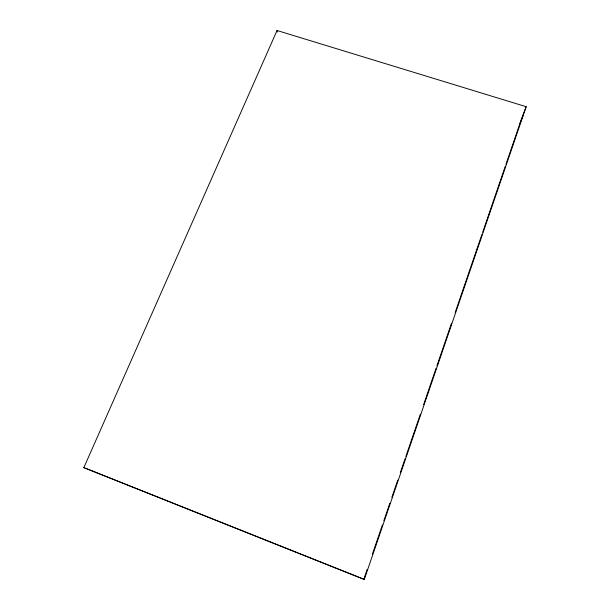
<?xml version="1.0" encoding="UTF-8"?>
<svg xmlns="http://www.w3.org/2000/svg" width="610" height="610" viewBox="0 0 610 610"><rect width="100%" height="100%" fill="white"/><g stroke="black" fill="none" stroke-linecap="round" stroke-linejoin="round"><path stroke-width="0.91" d="M364.391 577.502L367.182 569.336M372.428 554.04L382.424 524.867M383.85 520.719L389.828 503.258M391.856 497.318L397.728 480.192M400.312 472.651L405.116 458.613M405.863 456.448L420.359 414.137M423.622 404.598L436.089 368.219M436.912 365.825L451.514 323.208M455.212 312.404L481.961 234.339M482.662 232.288L505.179 166.568M505.964 164.243L522.068 117.273M364.284 579.5L526.186 106.697L277.047 30.5L83.814 467.672L364.284 579.5L364.101 578.356M522.389 116.434L526.186 106.697M519.995 123.426L522.9 115.992M83.814 467.672L84.767 467.923M85.652 468.274L364.262 579.355M277.047 30.5L277.291 32.017"/></g></svg>
